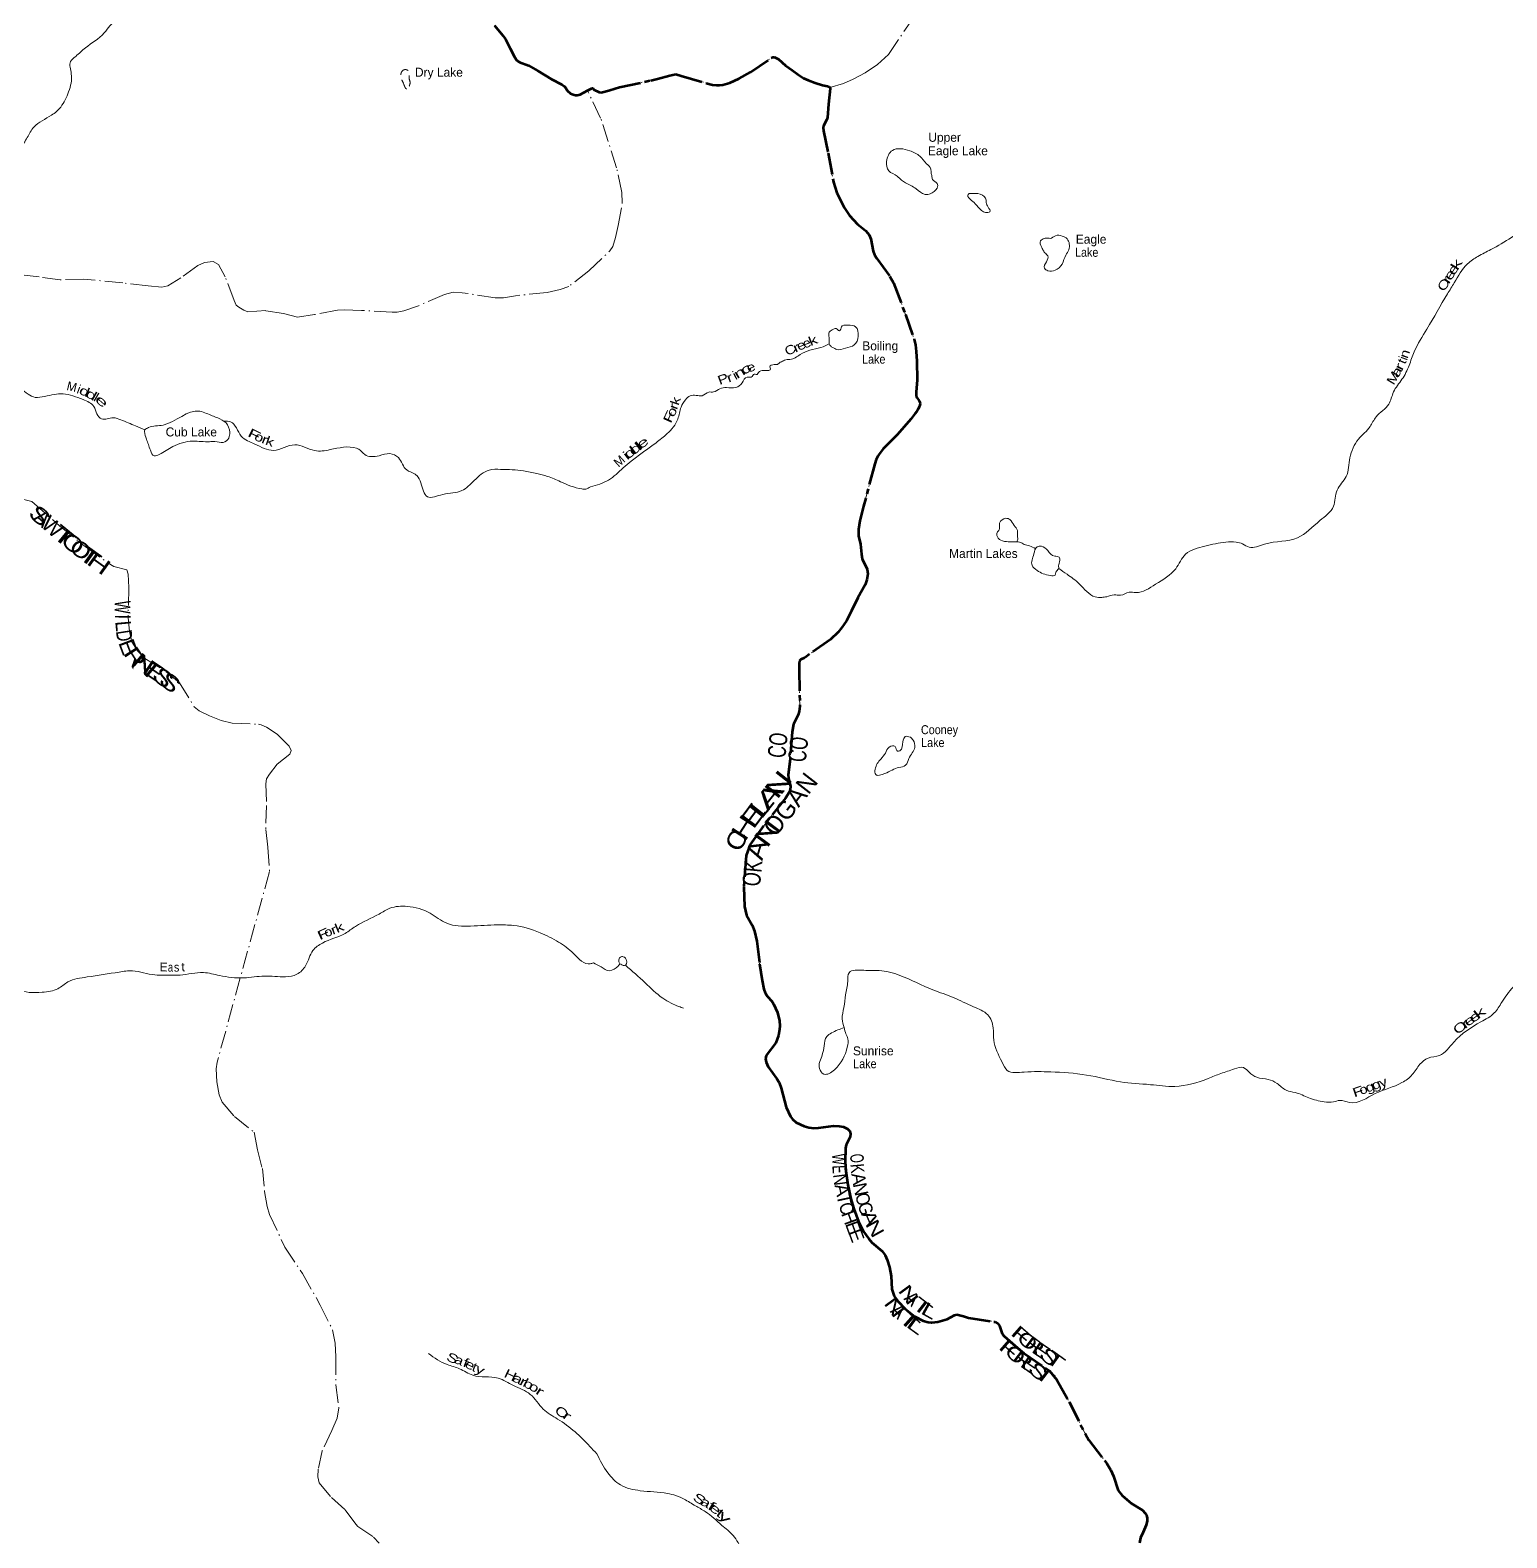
# Model space of a CAD drawing. Header units: feet. Extents: x 0 to 246606, y 183576 to 368785.
# Drawn here: x 141135 to 174100, y 232159 to 265819 of the extents above; entities that cross this region are included whole.
import ezdxf
from ezdxf.enums import TextEntityAlignment as Align

# ---------------------------------------------------------------- set-up
doc = ezdxf.new("R2010")
doc.units = ezdxf.units.FT
doc.header["$LTSCALE"] = 80
for name, pattern in [('DOT_DASHED', [7.7, 5, -1.2, 0.3, -1.2]), ('LONG_DASH_SHORT_DASH', [9.9, 6, -1.2, 1.5, -1.2]), ('MEDIUM_DASHED', [4.5, 3, -1.5])]:
    doc.linetypes.add(name, pattern=pattern)
for name, color, linetype, lineweight in [('11', 7, 'LONG_DASH_SHORT_DASH', 60), ('39', 7, 'Continuous', 13), ('41', 7, 'Continuous', 13), ('44', 7, 'DOT_DASHED', 13)]:
    doc.layers.add(name, color=color, linetype=linetype, lineweight=lineweight)
doc.layers.add('12', color=7, linetype='Continuous')

msp = doc.modelspace()

# ---------------------------------------------------------------- linework, layer by layer
at = {"layer": '11'}
for points in [[(151498, 265925.51), (151689.13, 265698.87), (151743.7, 265614.53), (151853.82, 265412.55), (151948.44, 265219.83), (151999.01, 265144.1), (152056.11, 265102.54), (152259.8, 265030.1), (152466.66, 264910.07), (152774.3, 264724.48), (153003.55, 264603.51), (153057.24, 264570.47), (153081.69, 264543.2), (153133.1, 264464.17), (153196.77, 264407.45), (153231.71, 264387.01), (153276.29, 264372.47), (153308.86, 264368.34), (153343.29, 264368.9), (153380.55, 264375.05), (153413.15, 264385.66), (153577.18, 264467.94)], [(153577.18, 264467.94), (153681.97, 264525.9), (153689.41, 264525.54), (153694.68, 264522.48), (153709.71, 264504.82), (153709.71, 264504.82), (153722.98, 264488.1), (153730.33, 264481.89), (153744.26, 264475.21), (153805.27, 264445.88), (153840.65, 264433.3), (153875.39, 264429.07), (153915.11, 264435.7), (154054.01, 264474.23), (154195.25, 264519.63), (154289.31, 264545.23), (154992.96, 264696.63), (155140.83, 264732.98), (155413.9, 264809.02), (155550.97, 264839.16), (155670.34, 264802.4), (156229.49, 264638.52), (156371.24, 264599.47), (156459.19, 264588.08), (156520.97, 264588.9), (156598.77, 264598.82), (156754.84, 264644.02), (156963.33, 264740.24), (157214.16, 264877.26), (157680.67, 265201.48), (157718.29, 265215.42), (157751.92, 265216.3), (157838.6, 265173.09), (158000.49, 265032.5), (158146.37, 264925.28), (158284.1, 264823.85), (158400.99, 264748.72), (158501.79, 264699.47), (158657.12, 264644.76), (158821.82, 264591.9), (158936.23, 264568.29), (158970.41, 264553.36), (158987.62, 264536.6), (158993.33, 264514.39), (158993.33, 264514.39), (158960.62, 264166.01), (158932.01, 263866.07), (158921.02, 263826.05), (158847.69, 263683.86), (158838.57, 263638.06), (158848.46, 263571.32), (158949.1, 263068.88), (159070.08, 262427.3), (159140.08, 262185.65), (159306.11, 261858.65), (159423.77, 261678.73), (159603.38, 261490.44), (159792.54, 261335.95), (159864, 261247.77), (159899.87, 261161.13), (159955.87, 260886.12), (159986.42, 260804.31), (160036.16, 260718.9), (160329.81, 260319.54), (160411.12, 260177.76), (160674.65, 259468.86), (160871.58, 258914.65), (160897.14, 258789.76), (160917.55, 258641.4), (160928.91, 258426.33), (160937.52, 258012.82), (160914.69, 257739.11), (160916.11, 257649.21), (160916.11, 257649.21), (160928.81, 257617.42), (160978.9, 257546.31), (160996.6, 257511.7), (161000.33, 257484.51), (160994.12, 257448.4), (160981.11, 257406.44), (160957.6, 257355.51), (160928.21, 257307.74), (160885.49, 257251.25), (160796.67, 257135.33), (160649.19, 256960.4), (160492.64, 256781.26), (160259.58, 256555.35), (160176.54, 256467.92), (160089.42, 256355.75), (160058.58, 256304.28), (160024.27, 256235.6), (159990.16, 256135.99), (159739.53, 255191), (159659.83, 254860.81), (159629.74, 254668.32), (159624.16, 254572.38), (159627.54, 254532.55), (159673.2, 254342.36), (159693.1, 254121.7), (159707.31, 254017.34), (159817.58, 253784.77)], [(159817.58, 253784.77), (159831.91, 253678.31), (159816.67, 253546.75), (159773.74, 253432.2), (159612.91, 253146.12), (159473.55, 252855.03), (159357.61, 252630.47), (159257.33, 252485.08), (159170.16, 252380.39), (159001.37, 252217.1), (158419.17, 251804.44), (158340.95, 251764.84), (158312.6, 251736.91), (158301.64, 251680.54), (158305.22, 251546.7), (158316.3, 250729.05), (158302.33, 250608.36), (158277.29, 250534.15), (158179.64, 250324.47), (158148.6, 250157.1), (158098.7, 249543.49), (158055.54, 249193.53), (158064.82, 249118.97), (158106.09, 248934.25), (158105.06, 248865.16), (158088.03, 248812.56), (158000.22, 248674.1), (157428.22, 247952), (157206.47, 247637.15), (157117, 247393.12), (157065.12, 246687.6), (157084.13, 246255.9), (157129.18, 246057.57), (157255.22, 245837.55), (157306.55, 245705.27), (157360.8, 245481.11), (157418.1, 244972.74), (157474.64, 244604.15), (157516.52, 244406.58), (157541.43, 244325.2), (157597.37, 244245.07), (157692.06, 244142.03), (157731.32, 244083.57), (157816.31, 243889.53), (157864.99, 243703.1), (157874.34, 243589.82), (157866.96, 243508.72), (157838.77, 243376.27), (157784.95, 243211.96), (157563.08, 242926.83), (157550.54, 242854.63), (157565.1, 242777.55), (157610.6, 242674.85), (157803.2, 242409.7), (157852.66, 242321.71), (157901.69, 242197.77), (158013.21, 241776.72), (158105.4, 241564.12), (158150.46, 241505.75), (158237.71, 241433.52), (158410.4, 241353.26), (158521.12, 241322.2), (158633.26, 241307.97), (158731.62, 241311.6), (159066.09, 241355.26), (159195.78, 241352.93), (159294.42, 241331.29), (159384.03, 241288.8), (159432.1, 241241.07), (159451.71, 241177.13), (159438.84, 241112.75), (159351.86, 240936.67), (159339.18, 240861.72), (159331.15, 240554.38), (159343, 240355.73), (159386.54, 240039.76), (159453.45, 239728.21), (159521.78, 239500.61), (159623.32, 239225.08), (159739.41, 238997.11), (159854.66, 238834.86), (159927.7, 238751), (160156.89, 238559.18), (160219.54, 238470.86), (160269.2, 238366.06), (160319.66, 238198.91), (160357.48, 237998.65), (160369.52, 237712.42), (160426.26, 237557.49), (160508.38, 237441.98), (160668.93, 237273.17), (160884.3, 237099.5), (161074.08, 237002.69), (161182.33, 236971.81), (161248.82, 236965.55)], [(161248.82, 236965.55), (161266.99, 236963.84), (161395.6, 236978.2), (161605.48, 237037.57), (161771.77, 237133.11), (161823.64, 237143.38), (161968.69, 237104.91), (162081.81, 237073.48), (162669.95, 236981.02), (162741.02, 236942.8), (162771.01, 236892.82), (162835.6, 236717.06), (162882.46, 236659.01), (163178.78, 236401.47), (163321.45, 236278.68), (163894.2, 235884.63), (164055.88, 235684.86), (164328.2, 235198.92), (164691.39, 234471.65), (164770.33, 234342.87), (165171.44, 233819.65), (165258.06, 233669.93), (165319.5, 233537.23), (165425.87, 233218.92), (165510.92, 233105.86), (165720.63, 232928.46), (165964.04, 232778.99), (166026.28, 232713.32), (166052.55, 232664.58), (166069.7, 232597.25), (166071.84, 232537.59), (166052.14, 232439.12), (165978.47, 232288), (165921.64, 232160.2), (165897.22, 232049.95)]]:
    msp.add_lwpolyline(points, dxfattribs=at)
at = {"layer": '39'}
for points in [[(146987.79, 272450.93), (146980.52, 272301.39), (146841.15, 272084.72), (146947.61, 271586.08), (147032.63, 271258.63), (147300.05, 271009.38), (147466.59, 270752.13), (147667.2, 270509.67), (147816.48, 270203.65), (147570.54, 269639.7), (147336.01, 269326.32), (146988.58, 269105.66), (146657.86, 268750.05), (146448.37, 268501.75), (145967.93, 268262.39), (145643.72, 267882.69), (145341.67, 267507.44), (144953.8, 267288.03), (144232.3, 266973.39), (144030.89, 266725.24), (143404.12, 266103.53), (143239.59, 266041.83), (143060.15, 266020.22), (142790.25, 265760.67), (142368.24, 265423.5), (142151.58, 265233.61), (142038.55, 265120.41), (142053.89, 264844.11), (141994.81, 264443.24), (141817.38, 264102.69), (141614.7, 263921.14), (141217.65, 263653.1), (141070.48, 263422.14), (140911.37, 263180.87), (140626.12, 262878.62), (140379.81, 262653.85), (140193.94, 262438.3), (139723.8, 262082.04), (139585.46, 261917.88), (139409.61, 261813.57), (139118.87, 261480.94), (138933.01, 261265.39), (138724.62, 261065.57), (138338.85, 260842.15), (138127.25, 260704.85), (137940.44, 260432.76), (137692.83, 260276.6), (137591.05, 259996.04), (137610.11, 259523.99), (137605.51, 259340.18), (137605.22, 259142.33), (137560.45, 258945.64), (137444.07, 258689.03), (137343.5, 258557.89), (136943.53, 258124.24), (136778.07, 257791.99), (136654.53, 257486.79), (136511.16, 257268.03), (136278.43, 256859.79), (135662.09, 256008.12), (135456.64, 255759.9), (135314.64, 255575.48), (135064.89, 254999.35), (134998.11, 254578.14), (134935.32, 254266.03), (134976.96, 253988.22), (134987.63, 253532.16), (134832.62, 253074.94), (134729.52, 252651.02), (134740.57, 252281.78), (134710.59, 252051.05), (134565.77, 251908.97), (134460.81, 251795.92), (134467.27, 251561.85), (134426.47, 251369.28), (134208.35, 250830.09), (134273.6, 250266.06), (134482.51, 249692.66), (134511.17, 249247.04), (134579.61, 248941.48), (134757.42, 248302.88), (134769.27, 247891.26), (134670.02, 247370.5), (134568, 246783.07), (134465.45, 246542.88), (134276.08, 246406), (134128.1, 246217.43), (133976.84, 245988.42), (133479.08, 245490.31), (133102.29, 245006.63), (132954.77, 244793.84)], [(184313.82, 262558.04), (183970.27, 262631.18), (183766.25, 262633.67), (183559.26, 262692.67), (183017.59, 262836.74), (182807.31, 262851.24), (182641.21, 262880.66), (182481.13, 262793.01), (182254.08, 262724.39), (181993.23, 262863.27), (181264.45, 263204.06), (180963.35, 263214.96), (180597.37, 263121.69), (180198.23, 263078.34), (180033.87, 263123.95), (179757.38, 263351.44), (179501.86, 263652.03), (179431.23, 263887.17), (179478.89, 264292.06), (179557.63, 264651.02), (179506.37, 264934.98), (179270.87, 265246.02), (179187.71, 265505.18), (179073.79, 265672.89), (178786.38, 265829.49), (178650.02, 265891.75), (178518.13, 266166.22), (178327.84, 266193.19), (178057.81, 266158.17), (177905.84, 266187.83), (177392.95, 266421.29), (177188.76, 266433.88), (176524.01, 266571.75), (176249.53, 266680.09), (175621.57, 266792.34), (174982.96, 266936.73), (174832.77, 266980.57), (174695.96, 267069.08), (174352.6, 267190.36), (173760.56, 267089.09), (173490.6, 267050.02), (173100.12, 267091.68), (172348.14, 267133.07), (171949.07, 267085.68), (171703.31, 267049.06), (171473.39, 267030.89), (170922.86, 267102.07), (170766.48, 267153.89), (170481.7, 267274.16), (170418.53, 267188.2), (170180.6, 267046.66), (169769.9, 266970.79), (169339.55, 266862.25), (168647.15, 266724.88), (168424.24, 266769.47), (168061.44, 267084.34), (167725.47, 267365.34), (167363.87, 267609.53), (166816.12, 267874.71), (166434.09, 268132.68), (165899.81, 268198.08), (165270.82, 268132.53), (164902.45, 268061.44), (164793.49, 268055.49)], [(180071.83, 263104.63), (179834.99, 263181.08), (179580.22, 263318.04), (179283.09, 263333.05), (179030.65, 263332.67), (178550.24, 263318.21), (178219.27, 263185.14), (177879.4, 263100.4), (177218.42, 262777.72), (177018.92, 262632.81), (176780.61, 262513.49), (176511.64, 262296.65), (176289.35, 262185.69), (176136.67, 262019.38), (175675.69, 261811.31), (174877.28, 261732.69), (174771.58, 261654.07), (174626.42, 261520.22), (173741.91, 260920.89), (173455.7, 260768.4), (173222.25, 260600.68), (172926.46, 260179.33), (172775.14, 259932.23), (172315.88, 259146.39), (172033.64, 258640.43), (171917.7, 258331.32), (171759.34, 258023.49), (171570.24, 257741.39), (171465.77, 257470.86), (171179.8, 257185.04), (171048.12, 256970.61), (170790.38, 256687.31), (170668.49, 256491.23), (170595.5, 256269.74), (170515.7, 255854.19), (170312.81, 255551.64), (170230.11, 255188.57), (169926.54, 254868.1), (169430.15, 254485.67), (168689.37, 254343.41), (168347.14, 254278.84), (168202.59, 254347.02), (168058.46, 254390.96), (167828.23, 254390.97), (167361.27, 254297.95), (166930.1, 254118.69), (166707.37, 253795.59), (166258.85, 253448.34), (165821.73, 253262.91), (165668.15, 253268.31), (165477.41, 253202.34), (165331.84, 253211.92), (165168.95, 253170.68), (165056.13, 253154.57), (164912.54, 253166.2), (164556.21, 253456.94), (164281.98, 253670.33), (164098.01, 253800.45)], [(161385.79, 262293.5), (161229.85, 262164.69), (161112.95, 262150.52), (160910.92, 262274.26), (160676.31, 262413.6), (160586.51, 262468.59), (160490.05, 262559.84), (160304.27, 262677.81), (160254.27, 262887.04), (160383.38, 263133.75), (160769.24, 263126.36), (160997.52, 263003.07), (161145.73, 262837.98), (161242.74, 262714.42), (161248.12, 262635.73), (161265.5, 262563.3), (161278.91, 262486.77), (161385.48, 262395.7), (161385.79, 262293.5)], [(162097, 262170.99), (162168.83, 262171.01), (162288.02, 262169.06), (162463.4, 262069.09), (162479.21, 261970.37), (162519.31, 261868.04), (162561.44, 261765.74), (162515.34, 261744.74), (162336.2, 261828.47), (162153.26, 262017.2), (162064.5, 262130.8), (162097.1, 262171.12)], [(163715.98, 260969.75), (163689.25, 261116.77), (163771.21, 261166.69), (163853.85, 261176.21), (163908.5, 261169.09), (164022.59, 261229.67), (164176.2, 261222.26), (164284.33, 261157.48), (164320.71, 260917.7), (164254.12, 260795.32), (164170.63, 260597.9), (164015.47, 260457.8), (163854.06, 260448.92), (163778.43, 260502.14), (163822.41, 260648.37), (163852.52, 260778.2), (163788.73, 260847.79), (163739.01, 260921.67), (163715.98, 260969.75)], [(137603.64, 259116.73), (137965.77, 259203.75), (138324.77, 259133.91), (138782.79, 258956.95), (139343.59, 258582.09), (139835.39, 258329.06), (140114.69, 258199.15), (140385.38, 258097.34), (140936.42, 257811.12), (141249.19, 257621.28), (141458.97, 257641.46), (141872.15, 257697.83), (142315.08, 257571.05), (142556.43, 257418.2), (142624.28, 257249.92), (142727.39, 257140.86), (142993.69, 257164.13), (143158.19, 257120.85), (143490.21, 256981.85), (143691.81, 256897.98)], [(158972.18, 258816), (158969.82, 258955.35), (158975.81, 259078.7), (159071.66, 259143), (159131.99, 259158.2), (159199.47, 259108.87), (159233.21, 259143.81), (159244.47, 259194.51), (159393.25, 259233.48), (159563.5, 259198.07), (159621.57, 258988.98), (159531.98, 258793.47), (159335.36, 258717.3), (159135.86, 258691.58), (159066.56, 258728.76), (159007.39, 258764.09), (158972.18, 258816)], [(158972.4, 258815.67), (158789.79, 258734.02), (158540.43, 258671.07), (158323.96, 258574.35), (158097.6, 258465.33), (157974.65, 258451.06), (157932.66, 258426.08), (157878.52, 258402.91), (157818.71, 258357.42), (157744.07, 258352.08), (157649.97, 258303.96), (157664.86, 258259.78), (157544.4, 258217.27), (157501.94, 258220.56), (157395.68, 258174.26), (157364.07, 258133.3), (157281.25, 258133.87), (157253.78, 258086.93), (157142.94, 258072.86), (157028.03, 257941.56), (156890.43, 257838.14), (156680.39, 257838.5), (156533.38, 257813.71), (156393.25, 257740.55), (156284.23, 257738.64), (156138.18, 257657.3), (156004.76, 257665.06), (155865.62, 257652.53), (155764.09, 257565.9), (155665.88, 257402.56), (155593.68, 257134.62), (155354.79, 256811.24), (155107.8, 256608.94), (154374.16, 256044.57), (154047.54, 255774.2), (153642.03, 255619.85)], [(143691.84, 256898.9), (143773.78, 256946.91), (144104.14, 257001.69), (144920.7, 257312.1), (145073.2, 257262.53), (145321.67, 257160.29), (145509.69, 257048.82), (145590.39, 256842.42), (145568.6, 256712.79), (145441.16, 256613.44), (145260.92, 256634.22), (145141.77, 256629.92), (144765.67, 256642.9), (144321.35, 256523.34), (144015.54, 256345.88), (143904.97, 256315.49), (143819.74, 256441.05), (143732.18, 256689.71), (143690.62, 256856.48), (143691.84, 256898.9)], [(145466.35, 257085.92), (145610.27, 257072.95), (145848.66, 256756.52), (146149.08, 256578.56), (146568.04, 256437.19), (147044.6, 256561.4), (147483.53, 256432.53), (147834.74, 256453.39), (148422.19, 256484.84), (148475.17, 256461.63), (148604.69, 256345), (148924.46, 256318.82), (149164.08, 256363.79), (149355.68, 256276.61), (149540.78, 255999.54), (149714.17, 255914.03), (149767.49, 255872.65), (149857.49, 255708.83), (150004.75, 255402.76), (150345.29, 255453.71), (150770.06, 255538.56), (151050.67, 255766.02), (151381.75, 255996.46), (151638.06, 256013.49), (152149.93, 255980.9), (152444.1, 255919.91), (152685.78, 255855.9), (152972.94, 255738.25), (153452.91, 255575.85), (153537.83, 255573.44), (153642.03, 255619.85)], [(163161.54, 254396.06), (163013.55, 254393.62), (162726.82, 254509.82), (162723.2, 254604.71), (162766.65, 254662.04), (162773.6, 254728.83), (162778.22, 254813.76), (162915.75, 254921.22), (163007.15, 254890.5), (163100.26, 254758.79), (163174.83, 254648.98), (163176.91, 254525.78), (163178.46, 254434.89), (163160.94, 254396.2)], [(163583.93, 254241.02), (163441.19, 254304.13), (163327.52, 254338.51), (163278.55, 254367.95), (163160.94, 254396.2)], [(164098.01, 253800.45), (164096.57, 253885.28), (164122.58, 254019.07), (164105.88, 254051.1), (164006.51, 254075.63), (163850.91, 254200.18), (163709.89, 254298.73), (163613.18, 254284.92), (163541.19, 254124.06), (163501.01, 253872.84), (163614.04, 253757.64), (163910.86, 253641.62), (164013.66, 253653.52), (164030.87, 253710.39), (164102.26, 253797.44)], [(159307.64, 243550.68), (159263.98, 243743.86), (159300.05, 243999.04), (159339.67, 244282.57), (159387.1, 244582.4), (159416.15, 244774.83), (159742.4, 244829.03), (160087.81, 244824.97), (160552.14, 244715.92), (161288.72, 244391.42), (161743.95, 244223.62), (162193.8, 244015.32), (162511.87, 243837.04), (162634, 243542.2), (162646.67, 243271.7), (162830.7, 242779.96), (162948.93, 242596.16), (163325.25, 242556.28), (163918.92, 242560.6), (164717.82, 242491.74), (165475.72, 242339.34), (166143.24, 242276.27), (166687.16, 242237.3), (167433.46, 242411.97), (167714.27, 242525.98), (168019.54, 242626.27), (168218.94, 242658.04), (168349.97, 242553.26), (168517.47, 242441.04), (168774.74, 242395.03), (168970.13, 242305.52), (169174.7, 242151.51), (169377.52, 242100.51), (169676.39, 241982.51), (170025.26, 241893.66), (170233.28, 241893.26), (170366.06, 241923.86), (170589, 241877.26), (171163.2, 242077.2), (171758.86, 242321.98), (171990.09, 242501.78), (172159.88, 242731.02), (172341.32, 242869.56), (172596.77, 242930.59), (172914.87, 243227.07), (173523.19, 243678.13), (173820.7, 243879.3), (173988.34, 244116.59), (174241.08, 244456.37), (174543.86, 244704.1), (174780.42, 244807.23), (174902.34, 244882.09), (175047.84, 245114.95), (175397.26, 245708.96), (175648.87, 245877), (175812.58, 245988.96), (176095.3, 246109.06), (176245.94, 246158.16), (176564.22, 246206.16), (176798.28, 246218.33), (176996.89, 246296.56), (177319.31, 246457.76), (177729.16, 246584.12), (178077.68, 246992.25), (178342.06, 247241.33), (178536.74, 247313.42), (178670.98, 247376.38), (178792.01, 247503.75), (179248.4, 247744.07), (179639.5, 247904.45), (179955, 247877.64), (180372.69, 247899.09), (180667.8, 248122.44), (180913.29, 248294.42), (181098.11, 248352.2), (181249.94, 248449.81), (181394.76, 248603.86), (181829.86, 248670.06), (182212.85, 248713.13), (182371.29, 248778.52), (182495.95, 248930.21), (182580.33, 249075.12), (182709.2, 249574.36), (182957.57, 249815.08), (183346.89, 249842.09), (183719.06, 249808.19), (183833.01, 249876.86), (183922.08, 249983.47), (184113.3, 250021.16), (184267.19, 250116.78), (184412.09, 250287.77)], [(160785.15, 250033.29), (160671.82, 250047.47), (160619.22, 249933.42), (160549.93, 249732.2), (160497.64, 249719.16), (160445.32, 249827.34), (160312.27, 249812.89), (160227.68, 249680.09), (160124.95, 249544.96), (159999.54, 249318.52), (160011.65, 249199.53), (160211.22, 249221.21), (160530.01, 249358.1), (160678.63, 249407.17), (160752.82, 249557.96), (160881.89, 249806.69), (160848.87, 249967.74), (160785.15, 250033.29)], [(134406.44, 246491.74), (135105.04, 246488.51), (135739.84, 246260.43), (136429.65, 245902.18), (136998.94, 245612.27), (137633.93, 245374.1), (138087.79, 245310.12), (138305.78, 245110.39), (138646.13, 244745.44), (139035.01, 244591.38), (139347.04, 244653.89), (139786.5, 244603.77), (140257.39, 244600.68), (140599.96, 244544.66), (140847.1, 244406.05), (141404.1, 244337.99), (141756.18, 244419.44), (141977.65, 244569.04), (142405.96, 244680.21), (143121.23, 244790.83), (143419.81, 244816.74), (143918.65, 244725.35), (144126.83, 244723.29), (144480.48, 244721.99), (145004.81, 244778.47), (145359.65, 244714.61), (145904.26, 244660.44), (146364.21, 244701.56), (146837.36, 244686.4), (147090.92, 244741.73), (147285.36, 244931.2), (147448.65, 245271.48), (147661.7, 245439.09), (148164.82, 245654.66), (148398.29, 245810.55), (148924.54, 246085.11), (149166.59, 246214.92), (149553.82, 246254.64), (150063.83, 246106.95), (150433.89, 245879.85), (150968.56, 245817.41), (151564.19, 245842.96), (151928.18, 245829.75), (152519.26, 245669.47), (152933.46, 245459.37), (153267.73, 245201.3), (153639.82, 244974.24), (153708.92, 244996.65)], [(154301.29, 244972.24), (154275.94, 245038.46), (154310.88, 245121.91), (154373.29, 245133.1), (154449.53, 245043.52), (154444.71, 244970.71), (154404.95, 244933.65), (154342.02, 244952.75), (154301.29, 244972.24)], [(153708.92, 244996.65), (153880.36, 244904.27), (154067.58, 244820.67), (154259.68, 244925.04), (154301.29, 244972.24)], [(154423.56, 244942.11), (154863.8, 244551.76), (155255.34, 244209.1), (155443.04, 244097.23), (155618.01, 244021.5), (155723.71, 243980.93)], [(159307.64, 243550.68), (159022.9, 243430.54), (158919.25, 243349.94), (158860.15, 243142.84), (158819.09, 242944.13), (158753.63, 242635.91), (158850.61, 242514.37), (159091.35, 242609.49), (159375.61, 243115.49), (159390.66, 243299.6), (159346.42, 243407.92), (159307.64, 243550.68)], [(150025.99, 236274.27), (150444.92, 236027.91), (150723.54, 235934.33), (151015.27, 235788.5), (151580.23, 235726.65), (151924.95, 235557.62), (152300.46, 235362.92), (152587.59, 235033.29), (152909.06, 234811.32), (153298.41, 234526.04), (153629.91, 234201.3), (153784.14, 234037.01)], [(153784.14, 234037.01), (154029.3, 233613.59), (154316.68, 233339.82), (154755.07, 233212.13), (155361.99, 233150.01), (155733.69, 233025.2), (155986.71, 232872.04), (156206.95, 232746.6), (156575.7, 232437.89), (156827.9, 232214.01), (157033.56, 231876.18), (157359.68, 231223.28), (157552.95, 230663.01), (157673.79, 230444.91), (157754.16, 230070.49)]]:
    msp.add_spline(points, degree=3, dxfattribs=at)
at = {"layer": '39', "linetype": 'MEDIUM_DASHED'}
msp.add_spline([(149430.1, 264712.93), (149419.08, 264868.17), (149498.58, 264938.34), (149592.38, 264893.7), (149595.13, 264748.39), (149617.4, 264639.8), (149600.45, 264574.87), (149571.68, 264493.57), (149535.09, 264504.98), (149487.13, 264582.79), (149430.1, 264712.93)], degree=3, dxfattribs=at)
at = {"layer": '44'}
for points in [[(158986.06, 264539.84), (159292.62, 264631.33), (159509.49, 264723.14), (159772.23, 264865.03), (160051.66, 265052.83), (160294.95, 265277.39), (160999.68, 266309.82)], [(151498, 265925.51), (151689.13, 265698.87), (151743.7, 265614.53), (151853.82, 265412.55), (151948.44, 265219.83), (151999.01, 265144.1), (152056.11, 265102.54), (152259.8, 265030.1), (152466.66, 264910.07), (152774.3, 264724.48), (153003.55, 264603.51), (153057.24, 264570.47), (153081.69, 264543.2), (153133.1, 264464.17), (153196.77, 264407.45), (153231.71, 264387.01), (153276.29, 264372.47), (153308.86, 264368.34), (153343.29, 264368.9), (153380.55, 264375.05), (153413.15, 264385.66), (153577.18, 264467.94)], [(153577.18, 264467.94), (153681.97, 264525.9), (153689.41, 264525.54), (153694.68, 264522.48), (153709.71, 264504.82), (153709.71, 264504.82), (153722.98, 264488.1), (153730.33, 264481.89), (153744.26, 264475.21), (153805.27, 264445.88), (153840.65, 264433.3), (153875.39, 264429.07), (153915.11, 264435.7), (154054.01, 264474.23), (154195.25, 264519.63), (154289.31, 264545.23), (154992.96, 264696.63), (155140.83, 264732.98), (155413.9, 264809.02), (155550.97, 264839.16), (155670.34, 264802.4), (156229.49, 264638.52), (156371.24, 264599.47), (156459.19, 264588.08), (156520.97, 264588.9), (156598.77, 264598.82), (156754.84, 264644.02), (156963.33, 264740.24), (157214.16, 264877.26), (157680.67, 265201.48), (157718.29, 265215.42), (157751.92, 265216.3), (157838.6, 265173.09), (158000.49, 265032.5), (158146.37, 264925.28), (158284.1, 264823.85), (158400.99, 264748.72), (158501.79, 264699.47), (158657.12, 264644.76), (158821.82, 264591.9), (158936.23, 264568.29), (158970.41, 264553.36), (158987.62, 264536.6), (158993.33, 264514.39), (158993.33, 264514.39), (158960.62, 264166.01), (158932.01, 263866.07), (158921.02, 263826.05), (158847.69, 263683.86), (158838.57, 263638.06), (158848.46, 263571.32), (158949.1, 263068.88), (159070.08, 262427.3), (159140.08, 262185.65), (159306.11, 261858.65), (159423.77, 261678.73), (159603.38, 261490.44), (159792.54, 261335.95), (159864, 261247.77), (159899.87, 261161.13), (159955.87, 260886.12), (159986.42, 260804.31), (160036.16, 260718.9), (160329.81, 260319.54), (160411.12, 260177.76), (160674.65, 259468.86), (160871.58, 258914.65), (160897.14, 258789.76), (160917.55, 258641.4), (160928.91, 258426.33), (160937.52, 258012.82), (160914.69, 257739.11), (160916.11, 257649.21), (160916.11, 257649.21), (160928.81, 257617.42), (160978.9, 257546.31), (160996.6, 257511.7), (161000.33, 257484.51), (160994.12, 257448.4), (160981.11, 257406.44), (160957.6, 257355.51), (160928.21, 257307.74), (160885.49, 257251.25), (160796.67, 257135.33), (160649.19, 256960.4), (160492.64, 256781.26), (160259.58, 256555.35), (160176.54, 256467.92), (160089.42, 256355.75), (160058.58, 256304.28), (160024.27, 256235.6), (159990.16, 256135.99), (159739.53, 255191), (159659.83, 254860.81), (159629.74, 254668.32), (159624.16, 254572.38), (159627.54, 254532.55), (159673.2, 254342.36), (159693.1, 254121.7), (159707.31, 254017.34), (159817.58, 253784.77)], [(153605.89, 260446.55), (154079.42, 260892.07), (154146.15, 260992.23), (154204.15, 261186.47), (154262.93, 261459.64), (154354.68, 261960.43), (154341.48, 262193.26), (154228.17, 262746.83), (153870.9, 263855.1), (153577.18, 264467.94)], [(153605.89, 260446.55), (153161.69, 260098.79), (152966.56, 260032.33), (152676.31, 259963.17), (151967.69, 259888.51), (151701.71, 259843.18), (151518.77, 259841.36), (150778.46, 259958.01), (150578.64, 259965.57), (150383.91, 259920.79), (149801.6, 259666.64), (149475.03, 259553.88), (149324.92, 259526.07), (149215.56, 259521.21), (148535.43, 259561.22), (148146.26, 259576.14), (147994.08, 259570.67), (147480.61, 259467.32), (147100.08, 259409.93), (146794.39, 259489.23), (146396.08, 259556.69), (145997.54, 259533.56), (145902.9, 259565), (145797.27, 259631.76), (145736.11, 259681.83), (145686.27, 259785.99), (145488.43, 260307.87), (145338.23, 260586.05), (145221.68, 260652.78), (145030.02, 260633.13), (144875.28, 260561.08), (144500.21, 260288.28), (144211.94, 260107.86), (144076.52, 260082.38), (143771.19, 260109), (143201.82, 260174.89), (142326.6, 260261.7), (141807.32, 260246.94), (141334.54, 260308.55), (140912.04, 260357.96)], [(140806.15, 255386.13), (141170.18, 255298.63), (141792.62, 254755.53), (142362.93, 254289.05), (142870.06, 253923.91), (143001.73, 253844.54), (143291.33, 253767.3), (143325.96, 253673.57), (143334.55, 253374.65), (143322.69, 252704.35), (143350.98, 252394.04), (143407.79, 252164.65), (143528.89, 251960.11), (143694.57, 251787.48), (144166.75, 251502.42), (144465.95, 251250.03), (144798.59, 250713.71), (144910.49, 250624.94), (145140.18, 250509.51), (145399.74, 250407.97), (145646.91, 250347.16), (146230.48, 250323.51), (146294.86, 250307.84), (146411.62, 250257.77), (146646.48, 250101), (146917.45, 249830.56), (146962.03, 249734.83), (146931.07, 249657.41), (146652.75, 249434.68), (146475.56, 249211.88), (146414.4, 249100.62), (146397.99, 248994.5), (146410.78, 248511.35), (146393.24, 247971.91), (146444.48, 247569.18), (146479.29, 247037.66), (145308, 242775.27), (145288.14, 242632.28)], [(159817.58, 253784.77), (159831.91, 253678.31), (159816.67, 253546.75), (159773.74, 253432.2), (159612.91, 253146.12), (159473.55, 252855.03), (159357.61, 252630.47), (159257.33, 252485.08), (159170.16, 252380.39), (159001.37, 252217.1), (158419.17, 251804.44), (158340.95, 251764.84), (158312.6, 251736.91), (158301.64, 251680.54), (158305.22, 251546.7), (158316.3, 250729.05), (158302.33, 250608.36), (158277.29, 250534.15), (158179.64, 250324.47), (158148.6, 250157.1), (158098.7, 249543.49), (158055.54, 249193.53), (158064.82, 249118.97), (158106.09, 248934.25), (158105.06, 248865.16), (158088.03, 248812.56), (158000.22, 248674.1), (157428.22, 247952), (157206.47, 247637.15), (157117, 247393.12), (157065.12, 246687.6), (157084.13, 246255.9), (157129.18, 246057.57), (157255.22, 245837.55), (157306.55, 245705.27), (157360.8, 245481.11), (157418.1, 244972.74), (157474.64, 244604.15), (157516.52, 244406.58), (157541.43, 244325.2), (157597.37, 244245.07), (157692.06, 244142.03), (157731.32, 244083.57), (157816.31, 243889.53), (157864.99, 243703.1), (157874.34, 243589.82), (157866.96, 243508.72), (157838.77, 243376.27), (157784.95, 243211.96), (157563.08, 242926.83), (157550.54, 242854.63), (157565.1, 242777.55), (157610.6, 242674.85), (157803.2, 242409.7), (157852.66, 242321.71), (157901.69, 242197.77), (158013.21, 241776.72), (158105.4, 241564.12), (158150.46, 241505.75), (158237.71, 241433.52), (158410.4, 241353.26), (158521.12, 241322.2), (158633.26, 241307.97), (158731.62, 241311.6), (159066.09, 241355.26), (159195.78, 241352.93), (159294.42, 241331.29), (159384.03, 241288.8), (159432.1, 241241.07), (159451.71, 241177.13), (159438.84, 241112.75), (159351.86, 240936.67), (159339.18, 240861.72), (159331.15, 240554.38), (159343, 240355.73), (159386.54, 240039.76), (159453.45, 239728.21), (159521.78, 239500.61), (159623.32, 239225.08), (159739.41, 238997.11), (159854.66, 238834.86), (159927.7, 238751), (160156.89, 238559.18), (160219.54, 238470.86), (160269.2, 238366.06), (160319.66, 238198.91), (160357.48, 237998.65), (160369.52, 237712.42), (160426.26, 237557.49), (160508.38, 237441.98), (160668.93, 237273.17), (160884.3, 237099.5), (161074.08, 237002.69), (161182.33, 236971.81), (161248.82, 236965.55)], [(145288.14, 242632.28), (145301.44, 242340.36), (145355.26, 242046.49), (145420.97, 241883.1), (145697.85, 241566.34), (146135.65, 241214.95), (146209.07, 240824.24), (146318.63, 240405.25), (146367.57, 239891.81), (146425.51, 239554.18), (146474.87, 239378.22), (146823.1, 238646.6), (147213.97, 238057.8), (147612.57, 237352.22), (147884.82, 236805.99), (147943.31, 236505.56), (147961.68, 236199.88), (147962.01, 235571.82), (148029.06, 235058.34), (147990.56, 234831.03), (147868.73, 234555.5), (147656.2, 234103.13), (147568.02, 233690.58), (147556.9, 233523.69), (147585.85, 233384.67), (147860.69, 233057.86), (148163.85, 232785.32), (148404.51, 232466.64), (148449.23, 232411.05), (148802.22, 232177.75), (148927.37, 232043.88)], [(161248.82, 236965.55), (161266.99, 236963.84), (161395.6, 236978.2), (161605.48, 237037.57), (161771.77, 237133.11), (161823.64, 237143.38), (161968.69, 237104.91), (162081.81, 237073.48), (162669.95, 236981.02), (162741.02, 236942.8), (162771.01, 236892.82), (162835.6, 236717.06), (162882.46, 236659.01), (163178.78, 236401.47), (163321.45, 236278.68), (163894.2, 235884.63), (164055.88, 235684.86), (164328.2, 235198.92), (164691.39, 234471.65), (164770.33, 234342.87), (165171.44, 233819.65), (165258.06, 233669.93), (165319.5, 233537.23), (165425.87, 233218.92), (165510.92, 233105.86), (165720.63, 232928.46), (165964.04, 232778.99), (166026.28, 232713.32), (166052.55, 232664.58), (166069.7, 232597.25), (166071.84, 232537.59), (166052.14, 232439.12), (165978.47, 232288), (165921.64, 232160.2), (165897.22, 232049.95)]]:
    msp.add_lwpolyline(points, dxfattribs=at)

# ---------------------------------------------------------------- texts
at = {"layer": '12'}
for s, rotation, width, p in [('CO', 84.05, 0.7, (157992.33, 249555.93)), ('CO', 83.866, 0.7, (158448.46, 249463.38)), ('N', 53.401, 1.5, (157581.52, 247538.29)), ('A', 73.111, 1.2, (157477.71, 247261.74)), ('OK', 84.434, 0.75, (157427.49, 246690.05))]:
    msp.add_text(s, height=400, rotation=rotation, dxfattribs=dict(at, width=width)).set_placement(p)
msp.add_text('OGAN', height=400, rotation=52.054, dxfattribs=at).set_placement((157778.17, 247794.89))
for s, rotation, width, p in [('N', 51.881, 1.55, (157990.66, 248857.65)), ('A', 51.381, 1.75, (157792.58, 248599.87)), ('E', 53.501, 1.45, (157431.1, 248165.38)), ('L', 51.542, 1.8, (157611.53, 248379.76)), ('H', 57.166, 1.35, (157234.02, 247906.44)), ('C', 62.921, 1.15, (157079, 247641.4))]:
    msp.add_text(s, height=400, rotation=rotation, dxfattribs=dict(at, width=width)).set_placement(p, align=Align.CENTER)
at = {"layer": '41'}
for s, p in [('Dry Lake', (149725.16, 264779.15)), ('Eagle Lake', (161176.6, 263025.65)), ('Upper', (161185.47, 263326.91)), ('Eagle', (164478, 261051.99)), ('Boiling', (159710.82, 258670.74)), ('Cub Lake', (144160.18, 256748.51)), ('Martin Lakes', (161649.3, 254035.62)), ('Sunrise', (159503.76, 242931.23))]:
    msp.add_text(s, height=200, dxfattribs=at).set_placement(p)
at = {"layer": '41', "width": 0.9}
for s, p in [('Lake', (164460.29, 260759.6)), ('Lake', (159706.39, 258373.92)), ('Cooney', (161020.47, 250101.57)), ('Lake', (161024.9, 249813.6)), ('Lake', (159508.19, 242643.26))]:
    msp.add_text(s, height=200, dxfattribs=at).set_placement(p)
at = {"layer": '41'}
for s, rotation, width, p in [('e', 57.788, 1.55, (172983.31, 260422.63)), ('k', 57.958, 1.75, (173057.56, 260534.93)), ('C', 58.796, 1.35, (172769.02, 260076.52)), ('r', 58.239, 1.7, (172842.85, 260198.12)), ('e', 57.788, 1.55, (172908.35, 260306.27)), ('e', 21.583, 1.25, (158380, 258691.44)), ('e', 19.551, 1.2, (158503.97, 258739.71)), ('k', 22.152, 1.45, (158647.16, 258800.58)), ('C', 25.749, 1.25, (158144.13, 258594.08)), ('r', 24.568, 1.5, (158276.23, 258643.63)), ('n', 71.47, 1.25, (171912.48, 258562.1)), ('i', 27.535, 1.2, (156911.9, 258021.08)), ('n', 30.535, 1.6, (157019.38, 258088.03)), ('c', 33.956, 1.8, (157163.43, 258173.42)), ('e', 21.956, 1.25, (157261.87, 258204.05)), ('M', 58.825, 1.3, (171646.57, 258004.06)), ('a', 61.492, 1.55, (171724.63, 258140.13)), ('r', 63.492, 1.55, (171790.46, 258264.28)), ('t', 66.062, 1.2, (171847.05, 258386.7)), ('d', 336.418, 1.5, (142309.98, 257665.31)), ('P', 20.535, 1.35, (156638.54, 257938.16)), ('r', 21.535, 1.4, (156785.98, 257971.92)), ('d', 330.217, 1.65, (142451.98, 257594)), ('l', 329.715, 1.25, (142563.09, 257536.73)), ('e', 318.876, 1.9, (142669.37, 257460.04)), ('k', 71.609, 1.3, (155635.35, 257510.63)), ('F', 65.578, 1.65, (155489.3, 257146.29)), ('o', 64.482, 1.35, (155546.5, 257253.83)), ('r', 70.268, 1.35, (155591.77, 257389.22)), ('F', 333.184, 1.7, (146094.27, 256701.89)), ('o', 336.712, 1.3, (146210.06, 256641.48)), ('r', 338.244, 1.4, (146340.06, 256588.84)), ('k', 340.259, 1.35, (146454.83, 256543.7)), ('d', 37.559, 1.95, (154583.33, 256308.9)), ('d', 37.559, 1.95, (154699.6, 256395.73)), ('l', 37.582, 1.5, (154785, 256461.63)), ('e', 37.582, 1.75, (154867.02, 256528.67)), ('i', 37.559, 1.6, (154499.59, 256239.23)), ('F', 24.544, 1.65, (147720.56, 245553.82)), ('o', 20.544, 1.2, (147821.06, 245594.51)), ('r', 20.544, 1.35, (147947.14, 245641.76)), ('k', 22.542, 1.45, (148074.87, 245694.64)), ('a', 359.72, 0.8, (144268.1, 244800.31)), ('s', 359.858, 0.9, (144404.63, 244799.9)), ('r', 36.837, 1.9, (173224.71, 243559.13)), ('e', 36.276, 1.7, (173323.57, 243632.92)), ('e', 36.276, 1.7, (173439.08, 243715.63)), ('k', 36.66, 1.9, (173551.32, 243800.32)), ('C', 36.837, 1.5, (173103.72, 243468.5)), ('g', 21.323, 1.35, (171217.85, 242186.42)), ('y', 21.323, 1.3, (171373.5, 242241.23)), ('F', 19.174, 1.5, (170809.67, 242032)), ('o', 20.824, 1.2, (170930.11, 242076.53)), ('g', 20.824, 1.35, (171076.61, 242131.64)), ('S', 335.306, 1.4, (150520.92, 236081.02)), ('a', 338.865, 1.3, (150677.06, 236033.98)), ('f', 339.164, 1.4, (150825.87, 235975.15)), ('e', 333.221, 1.4, (150911.35, 235932.73)), ('t', 336.5, 1.2, (151020.74, 235879.9)), ('y', 334.7, 1.45, (151137.53, 235826.98)), ('H', 334.329, 1.4, (151816.49, 235701.86)), ('a', 333.43, 1.45, (151973.37, 235622.84)), ('r', 333.211, 1.55, (152101.27, 235558.21)), ('b', 331.976, 1.5, (152211.07, 235502.76)), ('o', 331.976, 1.4, (152340.04, 235435.45)), ('r', 327.073, 1.75, (152464.81, 235349.32)), ('C', 324.742, 1.45, (152936.54, 234886.54)), ('r', 324.742, 1.85, (153066.62, 234805.92)), ('S', 328.634, 1.55, (156027.42, 232940.92)), ('a', 331.401, 1.55, (156163.57, 232866.74)), ('f', 328.272, 1.75, (156296.02, 232781.77)), ('e', 323.48, 1.7, (156371.97, 232725.6)), ('y', 318.563, 2.05, (156574.35, 232548.67)), ('t', 321.48, 1.7, (156478.97, 232635.77))]:
    msp.add_text(s, height=200, rotation=rotation, dxfattribs=dict(at, width=width)).set_placement(p, align=Align.CENTER)
for s, rotation, p in [('i', 69.676, (171879.21, 258462.4)), ('M', 346.777, (142044.52, 257762.89)), ('i', 339.483, (142187.97, 257708.86)), ('M', 42.002, (154354.57, 256123.06)), ('E', 359.543, (144113.91, 244803.39)), ('t', 3.422, (144554.99, 244804.69))]:
    msp.add_text(s, height=200, rotation=rotation, dxfattribs=at).set_placement(p, align=Align.CENTER)
at = {"layer": '44'}
for s, height, rotation, width, p in [('S', 350, 318.894, 1.45, (141237.64, 254847.4)), ('T', 350, 320.719, 1.8, (141783.93, 254378.25)), ('O', 350, 320.719, 1.35, (141979.89, 254220.75)), ('O', 350, 324.246, 1.25, (142161.93, 254078.89)), ('T', 350, 324.246, 1.7, (142364.62, 253919.85)), ('H', 350, 324.246, 1.45, (142571.79, 253770.24)), ('W', 350, 268.986, 0.65, (143024.24, 252942.16)), ('I', 350, 268.986, 0.8, (143025.82, 252724.93)), ('L', 350, 275.209, 0.9, (143044.42, 252500.56)), ('D', 350, 278.91, 0.75, (143067.55, 252273.59)), ('E', 350, 290.628, 1.05, (143157.02, 251989.36)), ('R', 350, 302.823, 1.35, (143326.1, 251716.42)), ('N', 350, 319.88, 1.65, (143581.89, 251508.28)), ('E', 350, 325.88, 1.4, (143797.67, 251372.45)), ('S', 350, 319.851, 1.4, (143993.56, 251230.5)), ('S', 350, 319.851, 1.4, (144147.95, 251122.69)), ('W', 300, 271.982, 0.65, (159039.08, 240605.58)), ('O', 300, 274.268, 0.65, (159444.41, 240620.88)), ('E', 300, 272.678, 0.7, (159047.08, 240378.02)), ('K', 300, 274.961, 0.8, (159454.32, 240393.76)), ('N', 300, 277.419, 0.9, (159073.49, 240138.53)), ('A', 300, 281.653, 1.05, (159118.82, 239894.62)), ('T', 300, 282.216, 1.05, (159159.74, 239689.61)), ('O', 300, 287.53, 0.9, (159585.77, 239675.93)), ('C', 300, 286.53, 0.9, (159219.31, 239473.14)), ('H', 300, 289.982, 1.05, (159286.55, 239257.84)), ('G', 300, 285.982, 0.9, (159645.76, 239467.62)), ('A', 300, 293.115, 1.3, (159747.65, 239236.68)), ('E', 300, 289.982, 1.05, (159372.09, 239035.28)), ('E', 300, 289.982, 1.05, (159440.52, 238858.38)), ('N', 300, 298.783, 1.3, (159865.29, 238994.53)), ('N', 300, 306.048, 1.5, (160624.57, 237499.53)), ('N', 300, 306.048, 1.5, (160306.53, 237216.11)), ('T', 300, 322.24, 1.75, (160957.45, 237197.37)), ('L', 300, 331.079, 1.5, (161140.46, 237097.68)), ('T', 300, 318.24, 1.9, (160656.56, 236889.03)), ('L', 300, 324.079, 1.7, (160821.67, 236775.04)), ('F', 300, 319.006, 1.7, (163158.31, 236571.91)), ('O', 300, 319.006, 1.4, (163302.27, 236444.07)), ('R', 300, 322.877, 1.45, (163469.39, 236325.62)), ('F', 300, 319.006, 1.7, (162887.48, 236258.65)), ('O', 300, 319.006, 1.4, (163031.44, 236138.26)), ('R', 300, 322.877, 1.45, (163206.01, 236009.87)), ('E', 300, 325.877, 1.4, (163622.33, 236214.3)), ('S', 300, 318.041, 1.5, (163780.96, 236088.07)), ('T', 300, 324.329, 1.7, (163932.31, 236004.17)), ('E', 300, 325.877, 1.4, (163368.89, 235893.58)), ('S', 300, 318.041, 1.5, (163534.98, 235762.37)), ('T', 300, 322.329, 1.75, (163688.28, 235664.31))]:
    msp.add_text(s, height=height, rotation=rotation, dxfattribs=dict(at, width=width)).set_placement(p, align=Align.CENTER)
for s, height, rotation, p in [('A', 350, 318.894, (141296.22, 254793.95)), ('W', 350, 318.894, (141519.5, 254602.75)), ('A', 300, 278.653, (159486.86, 240151.1)), ('N', 300, 281.216, (159530.23, 239911.97)), ('A', 300, 315.206, (160412.87, 237114.28)), ('A', 300, 315.206, (160720.97, 237397.71))]:
    msp.add_text(s, height=height, rotation=rotation, dxfattribs=at).set_placement(p, align=Align.CENTER)

doc.saveas('drawing.dxf')
